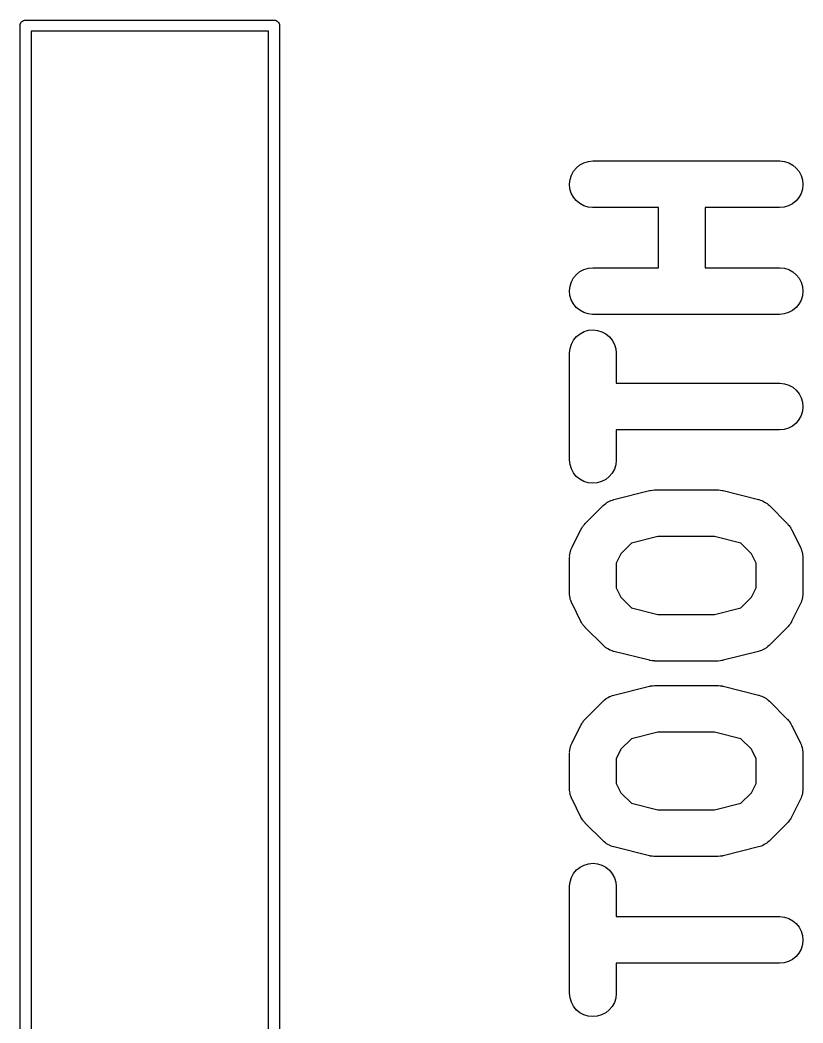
# Model space of a CAD drawing. Extents: x 81 to 160, y -176 to -60.
# Drawn here: x 121.8 to 130.19, y -105.93 to -95.19 of the extents above; entities that cross this region are included whole.
import ezdxf

# ---------------------------------------------------------------- set-up
doc = ezdxf.new("R2010")
doc.units = 0
doc.header["$MEASUREMENT"] = 0
doc.layers.add('BLACK', color=7, linetype='CONTINUOUS')

msp = doc.modelspace()

# ---------------------------------------------------------------- linework, layer by layer
at = {"layer": 'BLACK', "linetype": 'CONTINUOUS'}
for p, q in [((121.827, -95.1999), (121.837, -95.1943)), ((121.837, -95.1943), (121.848, -95.1909)), ((121.848, -95.1909), (121.857, -95.19)), ((121.857, -95.19), (121.86, -95.1897)), ((121.86, -95.1897), (121.863, -95.19)), ((121.863, -95.19), (124.517, -95.19)), ((124.517, -95.19), (124.52, -95.1897)), ((124.52, -95.1897), (124.523, -95.19)), ((124.523, -95.19), (124.523, -95.19)), ((124.523, -95.19), (124.532, -95.1909)), ((124.532, -95.1909), (124.543, -95.1943)), ((124.543, -95.1943), (124.553, -95.1999)), ((121.8, -95.25), (121.801, -95.2382)), ((121.8, -95.2529), (121.8, -95.25)), ((121.8, -113.087), (121.8, -95.2529)), ((121.801, -95.2382), (121.804, -95.2269)), ((121.804, -95.2269), (121.81, -95.2165)), ((121.81, -95.2165), (121.817, -95.2074)), ((121.817, -95.2074), (121.827, -95.1999)), ((124.553, -95.1999), (124.563, -95.2074)), ((124.563, -95.2074), (124.57, -95.2165)), ((124.57, -95.2165), (124.576, -95.2269)), ((124.576, -95.2269), (124.579, -95.2382)), ((124.579, -95.2382), (124.58, -95.25)), ((124.58, -95.25), (124.58, -95.2529)), ((124.58, -95.2529), (124.58, -113.087)), ((121.92, -95.31), (121.92, -113.03)), ((124.46, -95.31), (121.92, -95.31)), ((124.46, -113.03), (124.46, -95.31)), ((127.73, -96.8098), (127.761, -96.7722)), ((127.761, -96.7722), (127.798, -96.7414)), ((127.798, -96.7414), (127.841, -96.7185)), ((127.841, -96.7185), (127.888, -96.7044)), ((127.888, -96.7044), (127.937, -96.6996)), ((127.937, -96.6996), (129.937, -96.6996)), ((129.937, -96.6996), (129.94, -96.6996)), ((129.94, -96.6996), (129.989, -96.7051)), ((129.989, -96.7051), (130.035, -96.7198)), ((130.035, -96.7198), (130.078, -96.7433)), ((130.078, -96.7433), (130.115, -96.7747)), ((130.115, -96.7747), (130.146, -96.8127)), ((127.687, -96.9479), (127.692, -96.8993)), ((127.692, -96.8993), (127.706, -96.8527)), ((127.706, -96.8527), (127.73, -96.8098)), ((130.146, -96.8127), (130.169, -96.856)), ((130.169, -96.856), (130.182, -96.9028)), ((130.182, -96.9028), (130.187, -96.9514)), ((127.691, -96.9965), (127.687, -96.9479)), ((127.705, -97.0433), (127.691, -96.9965)), ((130.182, -96.9999), (130.167, -97.0465)), ((130.187, -96.9514), (130.182, -96.9999)), ((127.728, -97.0865), (127.705, -97.0433)), ((127.758, -97.1245), (127.728, -97.0865)), ((127.796, -97.1559), (127.758, -97.1245)), ((130.113, -97.127), (130.075, -97.1578)), ((130.144, -97.0894), (130.113, -97.127)), ((130.167, -97.0465), (130.144, -97.0894)), ((127.838, -97.1794), (127.796, -97.1559)), ((127.885, -97.1942), (127.838, -97.1794)), ((127.933, -97.1996), (127.885, -97.1942)), ((127.937, -97.1996), (127.933, -97.1996)), ((128.639, -97.1996), (127.937, -97.1996)), ((128.639, -97.8425), (128.639, -97.1996)), ((129.937, -97.1996), (129.139, -97.1996)), ((129.139, -97.1996), (129.139, -97.8425)), ((129.985, -97.1949), (129.937, -97.1996)), ((130.032, -97.1808), (129.985, -97.1949)), ((130.075, -97.1578), (130.032, -97.1808)), ((127.798, -97.8842), (127.841, -97.8613)), ((127.841, -97.8613), (127.888, -97.8472)), ((127.888, -97.8472), (127.937, -97.8425)), ((127.937, -97.8425), (128.639, -97.8425)), ((129.139, -97.8425), (129.937, -97.8425)), ((129.937, -97.8425), (129.94, -97.8425)), ((129.94, -97.8425), (129.989, -97.8479)), ((129.989, -97.8479), (130.035, -97.8627)), ((130.035, -97.8627), (130.078, -97.8862)), ((127.706, -97.9956), (127.73, -97.9527)), ((127.73, -97.9527), (127.761, -97.9151)), ((127.761, -97.9151), (127.798, -97.8842)), ((130.078, -97.8862), (130.115, -97.9176)), ((130.115, -97.9176), (130.146, -97.9556)), ((130.146, -97.9556), (130.169, -97.9988)), ((127.687, -98.0907), (127.692, -98.0422)), ((127.691, -98.1393), (127.687, -98.0907)), ((127.692, -98.0422), (127.706, -97.9956)), ((130.169, -97.9988), (130.182, -98.0456)), ((130.182, -98.0456), (130.187, -98.0942)), ((130.187, -98.0942), (130.182, -98.1427)), ((127.705, -98.1861), (127.691, -98.1393)), ((127.728, -98.2294), (127.705, -98.1861)), ((130.167, -98.1894), (130.144, -98.2323)), ((130.182, -98.1427), (130.167, -98.1894)), ((127.758, -98.2674), (127.728, -98.2294)), ((127.796, -98.2988), (127.758, -98.2674)), ((127.838, -98.3223), (127.796, -98.2988)), ((130.075, -98.3007), (130.032, -98.3236)), ((130.113, -98.2699), (130.075, -98.3007)), ((130.144, -98.2323), (130.113, -98.2699)), ((127.885, -98.337), (127.838, -98.3223)), ((127.933, -98.3425), (127.885, -98.337)), ((127.937, -98.3425), (127.933, -98.3425)), ((129.937, -98.3425), (127.937, -98.3425)), ((129.985, -98.3377), (129.937, -98.3425)), ((130.032, -98.3236), (129.985, -98.3377)), ((127.843, -98.5273), (127.89, -98.5136)), ((127.89, -98.5136), (127.939, -98.5091)), ((127.939, -98.5091), (127.987, -98.5142)), ((127.987, -98.5142), (128.034, -98.5287)), ((127.707, -98.6607), (127.73, -98.6179)), ((127.73, -98.6179), (127.762, -98.5805)), ((127.762, -98.5805), (127.8, -98.55)), ((127.8, -98.55), (127.843, -98.5273)), ((128.034, -98.5287), (128.077, -98.5519)), ((128.077, -98.5519), (128.114, -98.583)), ((128.114, -98.583), (128.145, -98.6208)), ((128.145, -98.6208), (128.168, -98.6639)), ((127.687, -98.7557), (127.692, -98.7072)), ((127.692, -98.7072), (127.707, -98.6607)), ((128.168, -98.6639), (128.182, -98.7106)), ((128.182, -98.7106), (128.187, -98.7591)), ((127.687, -98.7591), (127.687, -98.7557)), ((127.687, -99.902), (127.687, -98.7591)), ((128.187, -98.7591), (128.187, -99.0806)), ((128.187, -99.0806), (129.937, -99.0806)), ((129.937, -99.0806), (129.94, -99.0806)), ((129.94, -99.0806), (129.989, -99.086)), ((129.989, -99.086), (130.035, -99.1008)), ((130.035, -99.1008), (130.078, -99.1243)), ((130.078, -99.1243), (130.115, -99.1557)), ((130.115, -99.1557), (130.146, -99.1937)), ((130.146, -99.1937), (130.169, -99.2369)), ((130.169, -99.2369), (130.182, -99.2837)), ((130.182, -99.3808), (130.167, -99.4274)), ((130.182, -99.2837), (130.187, -99.3323)), ((130.187, -99.3323), (130.182, -99.3808)), ((130.144, -99.4704), (130.113, -99.508)), ((130.167, -99.4274), (130.144, -99.4704)), ((129.937, -99.5806), (128.187, -99.5806)), ((128.187, -99.5806), (128.187, -99.902)), ((129.985, -99.5758), (129.937, -99.5806)), ((130.032, -99.5617), (129.985, -99.5758)), ((130.075, -99.5388), (130.032, -99.5617)), ((130.113, -99.508), (130.075, -99.5388)), ((127.692, -99.9506), (127.687, -99.902)), ((128.187, -99.9055), (128.181, -99.954)), ((128.187, -99.902), (128.187, -99.9055)), ((127.706, -99.9973), (127.692, -99.9506)), ((127.729, -100.04), (127.706, -99.9973)), ((128.167, -100), (128.143, -100.043)), ((128.181, -99.954), (128.167, -100)), ((127.759, -100.078), (127.729, -100.04)), ((127.797, -100.109), (127.759, -100.078)), ((127.84, -100.132), (127.797, -100.109)), ((127.886, -100.147), (127.84, -100.132)), ((128.03, -100.134), (127.984, -100.148)), ((128.074, -100.111), (128.03, -100.134)), ((128.112, -100.081), (128.074, -100.111)), ((128.143, -100.043), (128.112, -100.081)), ((127.935, -100.152), (127.886, -100.147)), ((127.984, -100.148), (127.935, -100.152)), ((128.162, -100.326), (128.543, -100.231)), ((128.543, -100.231), (128.546, -100.23)), ((128.546, -100.23), (128.551, -100.229)), ((128.551, -100.229), (128.555, -100.228)), ((128.555, -100.228), (128.575, -100.226)), ((128.575, -100.226), (128.595, -100.224)), ((128.595, -100.224), (128.599, -100.224)), ((128.599, -100.224), (128.603, -100.223)), ((128.603, -100.223), (129.27, -100.223)), ((129.27, -100.223), (129.274, -100.223)), ((129.274, -100.223), (129.278, -100.224)), ((129.278, -100.224), (129.282, -100.224)), ((129.282, -100.224), (129.302, -100.227)), ((129.302, -100.227), (129.322, -100.229)), ((129.322, -100.229), (129.326, -100.23)), ((129.326, -100.23), (129.331, -100.231)), ((129.331, -100.231), (129.712, -100.326)), ((128.086, -100.359), (128.101, -100.351)), ((128.101, -100.351), (128.116, -100.343)), ((128.116, -100.343), (128.123, -100.34)), ((128.123, -100.34), (128.13, -100.337)), ((128.13, -100.337), (128.146, -100.332)), ((128.146, -100.332), (128.162, -100.326)), ((129.712, -100.326), (129.715, -100.327)), ((129.715, -100.327), (129.731, -100.333)), ((129.731, -100.333), (129.747, -100.338)), ((129.747, -100.338), (129.754, -100.341)), ((129.754, -100.341), (129.761, -100.344)), ((129.761, -100.344), (129.775, -100.353)), ((127.855, -100.582), (128.046, -100.392)), ((128.046, -100.392), (128.048, -100.389)), ((128.048, -100.389), (128.061, -100.379)), ((128.061, -100.379), (128.074, -100.368)), ((128.074, -100.368), (128.08, -100.364)), ((128.08, -100.364), (128.086, -100.359)), ((129.775, -100.353), (129.79, -100.361)), ((129.79, -100.361), (129.796, -100.366)), ((129.796, -100.366), (129.802, -100.37)), ((129.802, -100.37), (129.815, -100.381)), ((129.815, -100.381), (129.828, -100.392)), ((129.828, -100.392), (130.018, -100.582)), ((127.713, -100.838), (127.808, -100.647)), ((127.808, -100.647), (127.81, -100.644)), ((127.81, -100.644), (127.818, -100.632)), ((127.818, -100.632), (127.824, -100.62)), ((127.824, -100.62), (127.831, -100.612)), ((127.831, -100.612), (127.837, -100.603)), ((127.837, -100.603), (127.846, -100.593)), ((127.846, -100.593), (127.855, -100.582)), ((130.018, -100.582), (130.021, -100.585)), ((130.021, -100.585), (130.03, -100.596)), ((130.03, -100.596), (130.039, -100.606)), ((130.039, -100.606), (130.045, -100.615)), ((130.045, -100.615), (130.051, -100.623)), ((130.051, -100.623), (130.058, -100.635)), ((130.058, -100.635), (130.065, -100.647)), ((130.065, -100.647), (130.16, -100.838)), ((128.634, -100.723), (128.35, -100.794)), ((129.239, -100.723), (128.634, -100.723)), ((129.523, -100.794), (129.239, -100.723)), ((127.694, -100.891), (127.696, -100.883)), ((127.696, -100.883), (127.702, -100.867)), ((127.702, -100.867), (127.707, -100.851)), ((127.707, -100.851), (127.711, -100.845)), ((127.711, -100.845), (127.713, -100.838)), ((128.35, -100.794), (128.237, -100.907)), ((129.636, -100.907), (129.523, -100.794)), ((130.16, -100.838), (130.162, -100.841)), ((130.162, -100.841), (130.164, -100.848)), ((130.164, -100.848), (130.168, -100.854)), ((130.168, -100.854), (130.173, -100.871)), ((130.173, -100.871), (130.179, -100.887)), ((130.179, -100.887), (130.18, -100.894)), ((127.687, -100.931), (127.69, -100.915)), ((127.688, -100.939), (127.687, -100.931)), ((127.687, -100.946), (127.688, -100.939)), ((127.687, -100.95), (127.687, -100.946)), ((127.687, -101.331), (127.687, -100.95)), ((127.69, -100.915), (127.692, -100.898)), ((127.692, -100.898), (127.694, -100.891)), ((128.237, -100.907), (128.187, -101.009)), ((129.687, -101.009), (129.636, -100.907)), ((130.18, -100.894), (130.182, -100.901)), ((130.182, -100.901), (130.184, -100.918)), ((130.184, -100.918), (130.186, -100.935)), ((130.186, -100.935), (130.186, -100.942)), ((130.186, -100.942), (130.187, -100.95)), ((130.187, -100.95), (130.187, -101.331)), ((128.187, -101.009), (128.187, -101.272)), ((129.687, -101.272), (129.687, -101.009)), ((128.187, -101.272), (128.237, -101.373)), ((129.636, -101.373), (129.687, -101.272)), ((127.687, -101.338), (127.687, -101.331)), ((127.687, -101.345), (127.687, -101.338)), ((127.69, -101.362), (127.687, -101.345)), ((127.692, -101.379), (127.69, -101.362)), ((127.694, -101.386), (127.692, -101.379)), ((127.695, -101.393), (127.694, -101.386)), ((127.701, -101.409), (127.695, -101.393)), ((127.706, -101.426), (127.701, -101.409)), ((127.709, -101.432), (127.706, -101.426)), ((128.237, -101.373), (128.35, -101.486)), ((129.523, -101.486), (129.636, -101.373)), ((130.172, -101.413), (130.167, -101.429)), ((130.178, -101.397), (130.172, -101.413)), ((130.179, -101.39), (130.178, -101.397)), ((130.181, -101.383), (130.179, -101.39)), ((130.183, -101.366), (130.181, -101.383)), ((130.186, -101.349), (130.183, -101.366)), ((130.187, -101.334), (130.186, -101.341)), ((130.186, -101.341), (130.186, -101.349)), ((130.187, -101.331), (130.187, -101.334)), ((127.712, -101.439), (127.709, -101.432)), ((127.713, -101.442), (127.712, -101.439)), ((127.808, -101.633), (127.713, -101.442)), ((128.35, -101.486), (128.634, -101.557)), ((129.239, -101.557), (129.523, -101.486)), ((130.16, -101.442), (130.065, -101.633)), ((130.163, -101.436), (130.16, -101.442)), ((130.167, -101.429), (130.163, -101.436)), ((127.816, -101.645), (127.808, -101.633)), ((128.634, -101.557), (129.239, -101.557)), ((130.064, -101.636), (130.056, -101.648)), ((130.065, -101.633), (130.064, -101.636)), ((127.822, -101.657), (127.816, -101.645)), ((127.829, -101.665), (127.822, -101.657)), ((127.834, -101.674), (127.829, -101.665)), ((127.844, -101.684), (127.834, -101.674)), ((127.853, -101.695), (127.844, -101.684)), ((127.855, -101.698), (127.853, -101.695)), ((128.046, -101.888), (127.855, -101.698)), ((130.018, -101.698), (129.828, -101.888)), ((130.027, -101.687), (130.018, -101.698)), ((130.037, -101.677), (130.027, -101.687)), ((130.043, -101.668), (130.037, -101.677)), ((130.049, -101.66), (130.043, -101.668)), ((130.056, -101.648), (130.049, -101.66)), ((128.059, -101.899), (128.046, -101.888)), ((128.071, -101.911), (128.059, -101.899)), ((128.078, -101.914), (128.071, -101.911)), ((128.083, -101.919), (128.078, -101.914)), ((128.098, -101.927), (128.083, -101.919)), ((128.113, -101.936), (128.098, -101.927)), ((128.12, -101.939), (128.113, -101.936)), ((128.126, -101.942), (128.12, -101.939)), ((128.143, -101.947), (128.126, -101.942)), ((128.158, -101.953), (128.143, -101.947)), ((128.162, -101.954), (128.158, -101.953)), ((128.543, -102.049), (128.162, -101.954)), ((129.712, -101.954), (129.331, -102.049)), ((129.728, -101.948), (129.712, -101.954)), ((129.744, -101.944), (129.728, -101.948)), ((129.751, -101.94), (129.744, -101.944)), ((129.758, -101.938), (129.751, -101.94)), ((129.772, -101.929), (129.758, -101.938)), ((129.787, -101.921), (129.772, -101.929)), ((129.793, -101.917), (129.787, -101.921)), ((129.8, -101.913), (129.793, -101.917)), ((129.812, -101.901), (129.8, -101.913)), ((129.825, -101.891), (129.812, -101.901)), ((129.828, -101.888), (129.825, -101.891)), ((128.547, -102.05), (128.543, -102.049)), ((128.551, -102.051), (128.547, -102.05)), ((128.571, -102.054), (128.551, -102.051)), ((128.591, -102.056), (128.571, -102.054)), ((128.596, -102.056), (128.591, -102.056)), ((128.6, -102.057), (128.596, -102.056)), ((128.603, -102.057), (128.6, -102.057)), ((129.27, -102.057), (128.603, -102.057)), ((129.275, -102.056), (129.27, -102.057)), ((129.279, -102.057), (129.275, -102.056)), ((129.299, -102.054), (129.279, -102.057)), ((129.319, -102.052), (129.299, -102.054)), ((129.323, -102.051), (129.319, -102.052)), ((129.327, -102.05), (129.323, -102.051)), ((129.331, -102.049), (129.327, -102.05)), ((128.162, -102.421), (128.543, -102.326)), ((128.543, -102.326), (128.546, -102.325)), ((128.546, -102.325), (128.551, -102.325)), ((128.551, -102.325), (128.555, -102.323)), ((128.555, -102.323), (128.575, -102.321)), ((128.575, -102.321), (128.595, -102.319)), ((128.595, -102.319), (128.599, -102.319)), ((128.599, -102.319), (128.603, -102.319)), ((128.603, -102.319), (129.27, -102.319)), ((129.27, -102.319), (129.274, -102.319)), ((129.274, -102.319), (129.278, -102.319)), ((129.278, -102.319), (129.282, -102.319)), ((129.282, -102.319), (129.302, -102.322)), ((129.302, -102.322), (129.322, -102.324)), ((129.322, -102.324), (129.326, -102.325)), ((129.326, -102.325), (129.331, -102.326)), ((129.331, -102.326), (129.712, -102.421)), ((127.855, -102.678), (128.046, -102.487)), ((128.046, -102.487), (128.048, -102.485)), ((128.048, -102.485), (128.061, -102.474)), ((128.061, -102.474), (128.074, -102.463)), ((128.074, -102.463), (128.08, -102.459)), ((128.08, -102.459), (128.086, -102.454)), ((128.086, -102.454), (128.101, -102.446)), ((128.101, -102.446), (128.116, -102.438)), ((128.116, -102.438), (128.123, -102.435)), ((128.123, -102.435), (128.13, -102.432)), ((128.13, -102.432), (128.146, -102.427)), ((128.146, -102.427), (128.162, -102.421)), ((129.712, -102.421), (129.715, -102.422)), ((129.715, -102.422), (129.731, -102.428)), ((129.731, -102.428), (129.747, -102.433)), ((129.747, -102.433), (129.754, -102.437)), ((129.754, -102.437), (129.761, -102.439)), ((129.761, -102.439), (129.775, -102.448)), ((129.775, -102.448), (129.79, -102.456)), ((129.79, -102.456), (129.796, -102.461)), ((129.796, -102.461), (129.802, -102.465)), ((129.802, -102.465), (129.815, -102.476)), ((129.815, -102.476), (129.828, -102.487)), ((129.828, -102.487), (130.018, -102.678)), ((127.818, -102.728), (127.824, -102.715)), ((127.824, -102.715), (127.831, -102.707)), ((127.831, -102.707), (127.837, -102.699)), ((127.837, -102.699), (127.846, -102.688)), ((127.846, -102.688), (127.855, -102.678)), ((130.018, -102.678), (130.021, -102.68)), ((130.021, -102.68), (130.03, -102.691)), ((130.03, -102.691), (130.039, -102.701)), ((130.039, -102.701), (130.045, -102.71)), ((130.045, -102.71), (130.051, -102.718)), ((127.713, -102.933), (127.808, -102.743)), ((127.808, -102.743), (127.81, -102.739)), ((127.81, -102.739), (127.818, -102.728)), ((128.634, -102.819), (128.35, -102.89)), ((129.239, -102.819), (128.634, -102.819)), ((129.523, -102.89), (129.239, -102.819)), ((130.051, -102.718), (130.058, -102.731)), ((130.058, -102.731), (130.065, -102.743)), ((130.065, -102.743), (130.16, -102.933)), ((128.35, -102.89), (128.237, -103.002)), ((129.636, -103.002), (129.523, -102.89)), ((127.687, -103.027), (127.69, -103.01)), ((127.688, -103.034), (127.687, -103.027)), ((127.687, -103.041), (127.688, -103.034)), ((127.69, -103.01), (127.692, -102.993)), ((127.692, -102.993), (127.694, -102.986)), ((127.694, -102.986), (127.696, -102.979)), ((127.696, -102.979), (127.702, -102.963)), ((127.702, -102.963), (127.707, -102.946)), ((127.707, -102.946), (127.711, -102.94)), ((127.711, -102.94), (127.713, -102.933)), ((128.237, -103.002), (128.187, -103.104)), ((129.687, -103.104), (129.636, -103.002)), ((130.16, -102.933), (130.162, -102.936)), ((130.162, -102.936), (130.164, -102.943)), ((130.164, -102.943), (130.168, -102.95)), ((130.168, -102.95), (130.173, -102.966)), ((130.173, -102.966), (130.179, -102.982)), ((130.179, -102.982), (130.18, -102.989)), ((130.18, -102.989), (130.182, -102.996)), ((130.182, -102.996), (130.184, -103.013)), ((130.184, -103.013), (130.186, -103.03)), ((130.186, -103.03), (130.186, -103.038)), ((127.687, -103.045), (127.687, -103.041)), ((127.687, -103.426), (127.687, -103.045)), ((128.187, -103.104), (128.187, -103.367)), ((129.687, -103.367), (129.687, -103.104)), ((130.186, -103.038), (130.187, -103.045)), ((130.187, -103.045), (130.187, -103.426)), ((127.687, -103.433), (127.687, -103.426)), ((127.687, -103.44), (127.687, -103.433)), ((127.69, -103.457), (127.687, -103.44)), ((127.692, -103.474), (127.69, -103.457)), ((128.187, -103.367), (128.237, -103.468)), ((129.636, -103.468), (129.687, -103.367)), ((130.183, -103.461), (130.181, -103.478)), ((130.186, -103.444), (130.183, -103.461)), ((130.187, -103.429), (130.186, -103.437)), ((130.186, -103.437), (130.186, -103.444)), ((130.187, -103.426), (130.187, -103.429)), ((127.694, -103.481), (127.692, -103.474)), ((127.695, -103.489), (127.694, -103.481)), ((127.701, -103.505), (127.695, -103.489)), ((127.706, -103.521), (127.701, -103.505)), ((127.709, -103.528), (127.706, -103.521)), ((127.712, -103.534), (127.709, -103.528)), ((127.713, -103.538), (127.712, -103.534)), ((127.808, -103.728), (127.713, -103.538)), ((128.237, -103.468), (128.35, -103.581)), ((129.523, -103.581), (129.636, -103.468)), ((130.16, -103.538), (130.065, -103.728)), ((130.163, -103.531), (130.16, -103.538)), ((130.167, -103.524), (130.163, -103.531)), ((130.172, -103.508), (130.167, -103.524)), ((130.178, -103.492), (130.172, -103.508)), ((130.179, -103.485), (130.178, -103.492)), ((130.181, -103.478), (130.179, -103.485)), ((128.35, -103.581), (128.634, -103.652)), ((128.634, -103.652), (129.239, -103.652)), ((129.239, -103.652), (129.523, -103.581)), ((127.816, -103.74), (127.808, -103.728)), ((127.822, -103.752), (127.816, -103.74)), ((127.829, -103.761), (127.822, -103.752)), ((127.834, -103.769), (127.829, -103.761)), ((127.844, -103.78), (127.834, -103.769)), ((127.853, -103.791), (127.844, -103.78)), ((130.027, -103.782), (130.018, -103.793)), ((130.037, -103.772), (130.027, -103.782)), ((130.043, -103.763), (130.037, -103.772)), ((130.049, -103.755), (130.043, -103.763)), ((130.056, -103.743), (130.049, -103.755)), ((130.064, -103.731), (130.056, -103.743)), ((130.065, -103.728), (130.064, -103.731)), ((127.855, -103.793), (127.853, -103.791)), ((128.046, -103.984), (127.855, -103.793)), ((130.018, -103.793), (129.828, -103.984)), ((128.059, -103.994), (128.046, -103.984)), ((128.071, -104.006), (128.059, -103.994)), ((129.812, -103.997), (129.8, -104.008)), ((129.825, -103.986), (129.812, -103.997)), ((129.828, -103.984), (129.825, -103.986)), ((128.078, -104.01), (128.071, -104.006)), ((128.083, -104.015), (128.078, -104.01)), ((128.098, -104.023), (128.083, -104.015)), ((128.113, -104.031), (128.098, -104.023)), ((128.12, -104.034), (128.113, -104.031)), ((128.126, -104.038), (128.12, -104.034)), ((128.143, -104.043), (128.126, -104.038)), ((128.158, -104.048), (128.143, -104.043)), ((128.162, -104.049), (128.158, -104.048)), ((128.543, -104.145), (128.162, -104.049)), ((129.712, -104.049), (129.331, -104.145)), ((129.728, -104.044), (129.712, -104.049)), ((129.744, -104.039), (129.728, -104.044)), ((129.751, -104.035), (129.744, -104.039)), ((129.758, -104.033), (129.751, -104.035)), ((129.772, -104.024), (129.758, -104.033)), ((129.787, -104.016), (129.772, -104.024)), ((129.793, -104.012), (129.787, -104.016)), ((129.8, -104.008), (129.793, -104.012)), ((128.547, -104.145), (128.543, -104.145)), ((128.551, -104.147), (128.547, -104.145)), ((128.571, -104.149), (128.551, -104.147)), ((128.591, -104.152), (128.571, -104.149)), ((128.596, -104.151), (128.591, -104.152)), ((128.6, -104.152), (128.596, -104.151)), ((128.603, -104.152), (128.6, -104.152)), ((129.27, -104.152), (128.603, -104.152)), ((129.275, -104.152), (129.27, -104.152)), ((129.279, -104.152), (129.275, -104.152)), ((129.299, -104.149), (129.279, -104.152)), ((129.319, -104.147), (129.299, -104.149)), ((129.323, -104.146), (129.319, -104.147)), ((129.327, -104.145), (129.323, -104.146)), ((129.331, -104.145), (129.327, -104.145)), ((127.73, -104.332), (127.762, -104.295)), ((127.762, -104.295), (127.8, -104.264)), ((127.8, -104.264), (127.843, -104.242)), ((127.843, -104.242), (127.89, -104.228)), ((127.89, -104.228), (127.939, -104.223)), ((127.939, -104.223), (127.987, -104.229)), ((127.987, -104.229), (128.034, -104.243)), ((128.034, -104.243), (128.077, -104.266)), ((128.077, -104.266), (128.114, -104.297)), ((128.114, -104.297), (128.145, -104.335)), ((127.687, -104.47), (127.692, -104.421)), ((127.692, -104.421), (127.707, -104.375)), ((127.707, -104.375), (127.73, -104.332)), ((128.145, -104.335), (128.168, -104.378)), ((128.168, -104.378), (128.182, -104.425)), ((128.182, -104.425), (128.187, -104.473)), ((127.687, -104.473), (127.687, -104.47)), ((127.687, -105.616), (127.687, -104.473)), ((128.187, -104.473), (128.187, -104.795)), ((128.187, -104.795), (129.937, -104.795)), ((129.937, -104.795), (129.94, -104.795)), ((129.94, -104.795), (129.989, -104.8)), ((129.989, -104.8), (130.035, -104.815)), ((130.035, -104.815), (130.078, -104.839)), ((130.078, -104.839), (130.115, -104.87)), ((130.115, -104.87), (130.146, -104.908)), ((130.146, -104.908), (130.169, -104.951)), ((130.169, -104.951), (130.182, -104.998)), ((130.182, -104.998), (130.187, -105.047)), ((130.187, -105.047), (130.182, -105.095)), ((130.144, -105.185), (130.113, -105.222)), ((130.167, -105.142), (130.144, -105.185)), ((130.182, -105.095), (130.167, -105.142)), ((129.985, -105.29), (129.937, -105.295)), ((130.032, -105.276), (129.985, -105.29)), ((130.075, -105.253), (130.032, -105.276)), ((130.113, -105.222), (130.075, -105.253)), ((129.937, -105.295), (128.187, -105.295)), ((128.187, -105.295), (128.187, -105.616)), ((127.692, -105.665), (127.687, -105.616)), ((128.187, -105.616), (128.187, -105.62)), ((127.706, -105.712), (127.692, -105.665)), ((127.729, -105.755), (127.706, -105.712)), ((128.167, -105.715), (128.143, -105.758)), ((128.181, -105.668), (128.167, -105.715)), ((128.187, -105.62), (128.181, -105.668)), ((127.759, -105.792), (127.729, -105.755)), ((127.797, -105.824), (127.759, -105.792)), ((127.84, -105.847), (127.797, -105.824)), ((128.074, -105.825), (128.03, -105.848)), ((128.112, -105.795), (128.074, -105.825)), ((128.143, -105.758), (128.112, -105.795)), ((127.886, -105.861), (127.84, -105.847)), ((127.935, -105.866), (127.886, -105.861)), ((127.984, -105.862), (127.935, -105.866)), ((128.03, -105.848), (127.984, -105.862))]:
    msp.add_line(p, q, dxfattribs=at)

doc.saveas('drawing.dxf')
